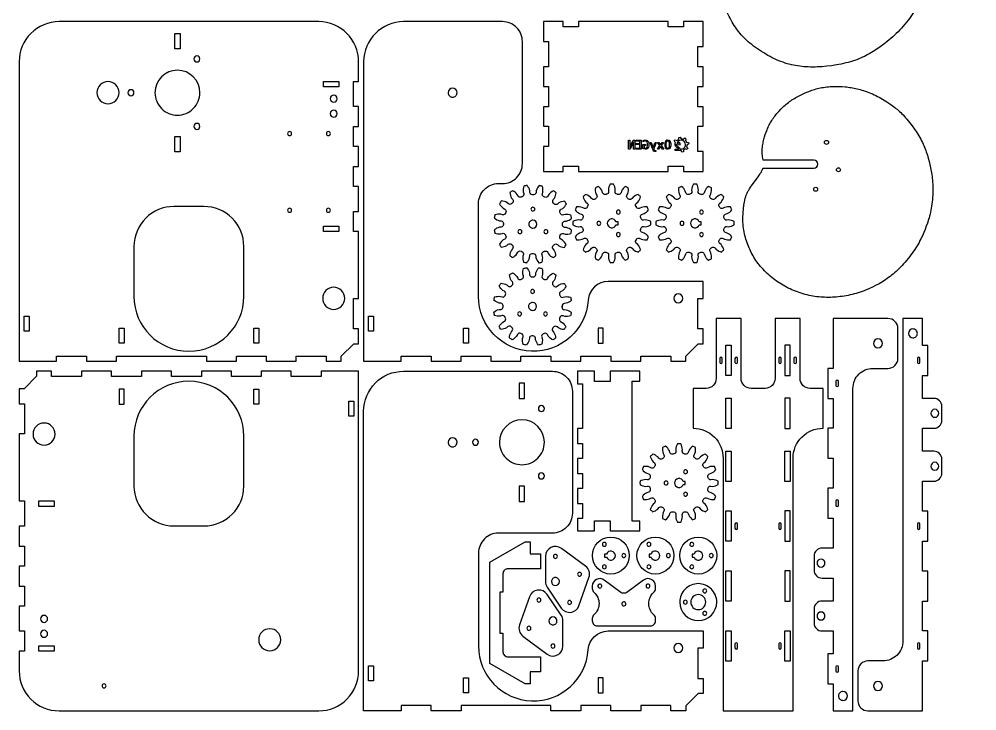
# Model space of a CAD drawing. Extents: x -164 to 800, y -839 to 363.
# Drawn here: x -164 to 795, y -839 to -146 of the extents above; entities that cross this region are included whole.
import ezdxf

# ---------------------------------------------------------------- set-up
doc = ezdxf.new("R2010")
doc.units = 0
doc.header["$MEASUREMENT"] = 0
for name, color, linetype in [('01_Corte Exterior', 160, 'CONTINUOUS'), ('02_Corte Interior', 4, 'CONTINUOUS'), ('DEFAULT', 7, 'CONTINUOUS')]:
    doc.layers.add(name, color=color, linetype=linetype)

# ---------------------------------------------------------------- blocks, each defined once
blk = doc.blocks.new('A$C3A5E3C9F')
at = {"layer": '01_Corte Exterior'}
blk.add_circle((18.5, 18.5, 42.1), 18.5, dxfattribs=at)
at = {"layer": '02_Corte Interior', "elevation": 42.1}
for points in [[(12, 27.81, 0.414214), (13.95, 29.76, 1), (10.05, 29.76, 0.414214)], [(12.25, 20.05), (12.25, 16.95), (14.22, 16.95, 5.695387), (14.22, 20.05)], [(31.5, 16.55, 0.414214), (33.45, 18.5, 1), (29.55, 18.5, 0.414214)], [(12, 5.29, 0.414214), (13.95, 7.24, 1), (10.05, 7.24, 0.414214)]]:
    blk.add_lwpolyline(points, format="xyb", close=True, dxfattribs=at)
blk = doc.blocks.new('A$C28754142')
at = {"layer": '01_Corte Exterior', "elevation": -6.1}
blk.add_lwpolyline([(52.78, 17.64, -0.391437), (55.7, 15.92), (56.21, 14.24, 0.116621), (59.92, 9.72, 0.021346), (63.01, 11, 0.116621), (62.44, 16.81), (61.6, 18.37, -0.391437), (62.46, 21.65, 0.009038), (63.34, 22.24, -0.391437), (66.7, 21.77), (67.82, 20.41, 0.116621), (72.97, 17.66, 0.021346), (75.34, 20.02, 0.116621), (72.58, 25.17), (71.22, 26.29, -0.391437), (70.75, 29.65, 0.009038), (71.34, 30.54, -0.391437), (74.63, 31.39), (76.18, 30.56, 0.116621), (81.99, 29.98, 0.021346), (83.27, 33.07, 0.116621), (78.76, 36.78), (77.07, 37.29, -0.391437), (75.35, 40.21, 0.009038), (75.56, 41.26, -0.391437), (78.27, 43.3), (80.02, 43.13, 0.116621), (85.61, 44.83, 0.021346), (85.61, 48.17, 0.116621), (80.02, 49.86), (78.27, 49.69, -0.391437), (75.56, 51.73, 0.009038), (75.35, 52.78, -0.391437), (77.07, 55.7), (78.76, 56.21, 0.116621), (83.27, 59.92, 0.021346), (81.99, 63.01, 0.116621), (76.18, 62.44), (74.63, 61.6, -0.391437), (71.34, 62.46, 0.009038), (70.75, 63.34, -0.391437), (71.22, 66.7), (72.58, 67.82, 0.116621), (75.34, 72.97, 0.021346), (72.97, 75.34, 0.116621), (67.82, 72.58), (66.7, 71.22, -0.391437), (63.34, 70.75, 0.009038), (62.46, 71.34, -0.391437), (61.6, 74.63), (62.44, 76.18, 0.116621), (63.01, 81.99, 0.021346), (59.92, 83.27, 0.116621), (56.21, 78.76), (55.7, 77.07, -0.391437), (52.78, 75.35, 0.009038), (51.73, 75.56, -0.391437), (49.69, 78.27), (49.86, 80.02, 0.116621), (48.17, 85.61, 0.021346), (44.83, 85.61, 0.116621), (43.13, 80.02), (43.3, 78.27, -0.391437), (41.26, 75.56, 0.009038), (40.21, 75.35, -0.391437), (37.29, 77.07), (36.78, 78.76, 0.116621), (33.07, 83.27, 0.021346), (29.98, 81.99, 0.116621), (30.56, 76.18), (31.39, 74.63, -0.391437), (30.54, 71.34, 0.009038), (29.65, 70.75, -0.391437), (26.29, 71.22), (25.17, 72.58, 0.116621), (20.02, 75.34, 0.021346), (17.66, 72.97, 0.116621), (20.41, 67.82), (21.77, 66.7, -0.391437), (22.24, 63.34, 0.009038), (21.65, 62.46, -0.391437), (18.37, 61.6), (16.81, 62.44, 0.116621), (11, 63.01, 0.021346), (9.72, 59.92, 0.116621), (14.24, 56.21), (15.92, 55.7, -0.391437), (17.64, 52.78, 0.009038), (17.43, 51.73, -0.391437), (14.73, 49.69), (12.97, 49.86, 0.116621), (7.38, 48.17, 0.021346), (7.38, 44.83, 0.116621), (12.97, 43.13), (14.73, 43.3, -0.391437), (17.43, 41.26, 0.009038), (17.64, 40.21, -0.391437), (15.92, 37.29), (14.24, 36.78, 0.116621), (9.72, 33.07, 0.021346), (11, 29.98, 0.116621), (16.81, 30.56), (18.37, 31.39, -0.391437), (21.65, 30.54, 0.009038), (22.24, 29.65, -0.391437), (21.77, 26.29), (20.41, 25.17, 0.116621), (17.66, 20.02, 0.021346), (20.02, 17.66, 0.116621), (25.17, 20.41), (26.29, 21.77, -0.391437), (29.65, 22.24, 0.009038), (30.54, 21.65, -0.391437), (31.39, 18.37), (30.56, 16.81, 0.116621), (29.98, 11, 0.021346), (33.07, 9.72, 0.116621), (36.78, 14.24), (37.29, 15.92, -0.391437), (40.21, 17.64, 0.009038), (41.26, 17.43, -0.391437), (43.3, 14.73), (43.13, 12.97, 0.116621), (44.83, 7.38, 0.021346), (48.17, 7.38, 0.116621), (49.86, 12.97), (49.69, 14.73, -0.391437), (51.73, 17.43)], format="xyb", dxfattribs=at)
at = {"layer": '02_Corte Interior', "elevation": -6.1}
for points in [[(53, 55.8, 0.414214), (54.95, 57.75, 1), (51.05, 57.75, 0.414214)], [(33.5, 44.55, 0.414214), (35.45, 46.5, 1), (31.55, 46.5, 0.414214)], [(52.75, 44.95), (52.75, 48.05), (50.77, 48.05, 5.695387), (50.77, 44.95)], [(53, 33.29, 0.414214), (54.95, 35.24, 1), (51.05, 35.24, 0.414214)]]:
    blk.add_lwpolyline(points, format="xyb", close=True, dxfattribs=at)
at = {"layer": 'DEFAULT'}
blk.add_arc((46.5, 46.5, -6.1), 29.53, 280.21435, 282.28565, dxfattribs=at)
blk = doc.blocks.new('A$C76D05E04')
at = {"layer": '01_Corte Exterior', "elevation": 97.16}
blk.add_lwpolyline([(78.32, 69.61, 0.116621), (72.72, 67.94), (71.36, 66.82, -0.391437), (67.97, 67.03, 0.009038), (67.22, 67.79, -0.391437), (67.04, 71.18), (68.16, 72.53, 0.116621), (69.88, 78.12, 0.021346), (67.11, 79.99, 0.116621), (62.58, 76.3), (61.74, 74.75, -0.391437), (58.53, 73.65, 0.009038), (57.55, 74.06, -0.391437), (56.09, 77.12), (56.61, 78.8, 0.116621), (56.06, 84.62, 0.021346), (52.79, 85.29, 0.116621), (50.01, 80.15), (49.83, 78.39, -0.391437), (47.29, 76.15, 0.009038), (46.22, 76.15, -0.391437), (43.7, 78.42), (43.53, 80.17, 0.116621), (40.8, 85.34, 0.021346), (37.52, 84.7, 0.116621), (36.92, 78.89), (37.43, 77.2, -0.391437), (35.94, 74.15, 0.009038), (34.95, 73.75, -0.391437), (31.75, 74.88), (30.93, 76.44, 0.116621), (26.43, 80.16, 0.021346), (23.64, 78.32, 0.116621), (25.31, 72.72), (26.43, 71.36, -0.391437), (26.22, 67.97, 0.009038), (25.46, 67.22, -0.391437), (22.07, 67.04), (20.72, 68.16, 0.116621), (15.13, 69.88, 0.021346), (13.26, 67.11, 0.116621), (16.95, 62.58), (18.5, 61.74, -0.391437), (19.6, 58.53, 0.009038), (19.19, 57.55, -0.391437), (16.13, 56.09), (14.45, 56.61, 0.116621), (8.63, 56.06, 0.021346), (7.96, 52.79, 0.116621), (13.1, 50.01), (14.86, 49.83, -0.391437), (17.1, 47.29, 0.009038), (17.1, 46.22, -0.391437), (14.83, 43.7), (13.08, 43.53, 0.116621), (7.91, 40.8, 0.021346), (8.55, 37.52, 0.116621), (14.36, 36.92), (16.05, 37.43, -0.391437), (19.1, 35.94, 0.009038), (19.5, 34.95, -0.391437), (18.37, 31.75), (16.81, 30.93, 0.116621), (13.09, 26.43, 0.021346), (14.93, 23.64, 0.116621), (20.53, 25.31), (21.89, 26.43, -0.391437), (25.28, 26.22, 0.009038), (26.03, 25.46, -0.391437), (26.21, 22.07), (25.09, 20.72, 0.116621), (23.37, 15.13, 0.021346), (26.14, 13.26, 0.116621), (30.67, 16.95), (31.51, 18.5, -0.391437), (34.72, 19.6, 0.009038), (35.7, 19.19, -0.391437), (37.16, 16.13), (36.64, 14.45, 0.116621), (37.19, 8.63, 0.021346), (40.46, 7.96, 0.116621), (43.24, 13.1), (43.42, 14.86, -0.391437), (45.96, 17.1, 0.009038), (47.03, 17.1, -0.391437), (49.55, 14.83), (49.72, 13.08, 0.116621), (52.45, 7.91, 0.021346), (55.73, 8.55, 0.116621), (56.33, 14.36), (55.82, 16.05, -0.391437), (57.31, 19.1, 0.009038), (58.3, 19.5, -0.391437), (61.5, 18.37), (62.32, 16.81, 0.116621), (66.82, 13.09, 0.021346), (69.61, 14.93, 0.116621), (67.94, 20.53), (66.82, 21.89, -0.391437), (67.03, 25.28, 0.009038), (67.79, 26.03, -0.391437), (71.18, 26.21), (72.53, 25.09, 0.116621), (78.12, 23.37, 0.021346), (79.99, 26.14, 0.116621), (76.3, 30.67), (74.75, 31.51, -0.391437), (73.65, 34.72, 0.009038), (74.06, 35.7, -0.391437), (77.12, 37.16), (78.8, 36.64, 0.116621), (84.62, 37.19, 0.021346), (85.29, 40.46, 0.116621), (80.15, 43.24), (78.39, 43.42, -0.391437), (76.15, 45.96, 0.009038), (76.15, 47.03, -0.391437), (78.42, 49.55), (80.17, 49.72, 0.116621), (85.34, 52.45, 0.021346), (84.7, 55.73, 0.116621), (78.89, 56.33), (77.2, 55.82, -0.391437), (74.15, 57.31, 0.009038), (73.75, 58.3, -0.391437), (74.88, 61.5), (76.44, 62.32, 0.116621), (80.16, 66.82, 0.021346)], format="xyb", close=True, dxfattribs=at)
at = {"layer": '02_Corte Interior', "elevation": 97.16}
for points in [[(54.12, 57.67, 0.414214), (56.07, 59.62, 1), (52.17, 59.62, 0.414214)], [(31.62, 44.67, 0.414214), (33.57, 46.62, 1), (29.67, 46.62, 0.414214)], [(46.62, 42.62, 0.414214), (50.62, 46.62, 1), (42.62, 46.62, 0.414214)], [(54.12, 31.68, 0.414214), (56.07, 33.63, 1), (52.17, 33.63, 0.414214)]]:
    blk.add_lwpolyline(points, format="xyb", close=True, dxfattribs=at)
blk = doc.blocks.new('A$C63452D95')
at = {"layer": '01_Corte Exterior', "elevation": 71.8}
blk.add_lwpolyline([(47.29, 76.15, 0.391437), (49.83, 78.39), (50.01, 80.15, -0.116621), (52.79, 85.29, -0.021346), (56.06, 84.62, -0.116621), (56.61, 78.8), (56.09, 77.12, 0.391437), (57.55, 74.06, -0.009038), (58.53, 73.65, 0.391437), (61.74, 74.75), (62.58, 76.3, -0.116621), (67.11, 79.99, -0.021346), (69.88, 78.12, -0.116621), (68.16, 72.53), (67.04, 71.18, 0.391437), (67.22, 67.79, -0.009038), (67.97, 67.03, 0.391437), (71.36, 66.82), (72.72, 67.94, -0.116621), (78.32, 69.61, -0.021346), (80.16, 66.82, -0.116621), (76.44, 62.32), (74.88, 61.5, 0.391437), (73.75, 58.3, -0.009038), (74.15, 57.31, 0.391437), (77.2, 55.82), (78.89, 56.33, -0.116621), (84.7, 55.73, -0.021346), (85.34, 52.45, -0.116621), (80.17, 49.72), (78.42, 49.55, 0.391437), (76.15, 47.03, -0.009038), (76.15, 45.96, 0.391437), (78.39, 43.42), (80.15, 43.24, -0.116621), (85.29, 40.46, -0.021346), (84.62, 37.19, -0.116621), (78.8, 36.64), (77.12, 37.16, 0.391437), (74.06, 35.7, -0.009038), (73.65, 34.72, 0.391437), (74.75, 31.51), (76.3, 30.67, -0.116621), (79.99, 26.14, -0.021346), (78.12, 23.37, -0.116621), (72.53, 25.09), (71.18, 26.21, 0.391437), (67.79, 26.03, -0.009038), (67.03, 25.28, 0.391437), (66.82, 21.89), (67.94, 20.53, -0.116621), (69.61, 14.93, -0.021346), (66.82, 13.09, -0.116621), (62.32, 16.81), (61.5, 18.37, 0.391437), (58.3, 19.5, -0.009038), (57.31, 19.1, 0.391437), (55.82, 16.05), (56.33, 14.36, -0.116621), (55.73, 8.55, -0.021346), (52.45, 7.91, -0.116621), (49.72, 13.08), (49.55, 14.83, 0.391437), (47.03, 17.1, -0.009038), (45.96, 17.1, 0.391437), (43.42, 14.86), (43.24, 13.1, -0.116621), (40.46, 7.96, -0.021346), (37.19, 8.63, -0.116621), (36.64, 14.45), (37.16, 16.13, 0.391437), (35.7, 19.19, -0.009038), (34.72, 19.6, 0.391437), (31.51, 18.5), (30.67, 16.95, -0.116621), (26.14, 13.26, -0.021346), (23.37, 15.13, -0.116621), (25.09, 20.72), (26.21, 22.07, 0.391437), (26.03, 25.46, -0.009038), (25.28, 26.22, 0.391437), (21.89, 26.43), (20.53, 25.31, -0.116621), (14.93, 23.64, -0.021346), (13.09, 26.43, -0.116621), (16.81, 30.93), (18.37, 31.75, 0.391437), (19.5, 34.95, -0.009038), (19.1, 35.94, 0.391437), (16.05, 37.43), (14.36, 36.92, -0.116621), (8.55, 37.52, -0.021346), (7.91, 40.8, -0.116621), (13.08, 43.53), (14.83, 43.7, 0.391437), (17.1, 46.22, -0.009038), (17.1, 47.29, 0.391437), (14.86, 49.83), (13.1, 50.01, -0.116621), (7.96, 52.79, -0.021346), (8.63, 56.06, -0.116621), (14.45, 56.61), (16.13, 56.09, 0.391437), (19.19, 57.55, -0.009038), (19.6, 58.53, 0.391437), (18.5, 61.74), (16.95, 62.58, -0.116621), (13.26, 67.11, -0.021346), (15.13, 69.88, -0.116621), (20.72, 68.16), (22.07, 67.04, 0.391437), (25.46, 67.22, -0.009038), (26.22, 67.97, 0.391437), (26.43, 71.36), (25.31, 72.72, -0.116621), (23.64, 78.32, -0.021346), (26.43, 80.16, -0.116621), (30.93, 76.44), (31.75, 74.88, 0.391437), (34.95, 73.75, -0.009038), (35.94, 74.15, 0.391437), (37.43, 77.2), (36.92, 78.89, -0.116621), (37.52, 84.7, -0.021346), (40.8, 85.34, -0.116621), (43.53, 80.17), (43.7, 78.42, 0.391437), (46.22, 76.15, -0.009038)], format="xyb", close=True, dxfattribs=at)
at = {"layer": '02_Corte Interior', "elevation": 71.8}
for points in [[(56.07, 59.62, 1), (52.17, 59.62, 0.414214), (54.12, 57.67, 0.414214)], [(33.57, 46.62, 1), (29.67, 46.62, 0.414214), (31.62, 44.67, 0.414214)], [(50.62, 46.62, 1), (42.62, 46.62, 0.414214), (46.62, 42.62, 0.414214)], [(56.07, 33.63, 1), (52.17, 33.63, 0.414214), (54.12, 31.68, 0.414214)]]:
    blk.add_lwpolyline(points, format="xyb", close=True, dxfattribs=at)
at = {"layer": 'DEFAULT'}
blk.add_arc((46.62, 46.62, 71.8), 29.53, 88.71435, 90.78565, dxfattribs=at)
blk = doc.blocks.new('A$C74CB29F1')
at = {"layer": '01_Corte Exterior', "elevation": -47}
blk.add_lwpolyline([(334.8, 175.15), (334.8, 195.15), (340, 195.15), (340, 215.15), (334.8, 215.15), (334.8, 235.15), (340, 235.15), (340, 255.15), (334.8, 255.15), (334.8, 280.15), (340, 280.15), (340, 300.15, 0.414214), (300, 340.15), (40, 340.15, 0.414214), (0, 300.15), (0, 0), (37.5, 0), (37.5, 5.2), (67.5, 5.2), (67.5, 0), (97.5, 0), (97.5, 5.2), (187.5, 5.2), (187.5, 0), (217.5, 0), (217.5, 5.2), (247.5, 5.2), (247.5, 0), (277.5, 0), (277.5, 5.2), (307.5, 5.2), (307.5, 0), (322.5, 0), (322.5, 5), (335, 17.5), (340, 17.5), (340, 32.5), (334.8, 32.5), (334.8, 62.7), (340, 62.7), (340, 129.95), (334.8, 129.95), (334.8, 150.15), (340, 150.15), (340, 175.15)], format="xyb", close=True, dxfattribs=at)
at = {"layer": '02_Corte Interior', "elevation": -47}
for points in [[(161.2, 328.35), (161.2, 312.95), (155.8, 312.95), (155.8, 328.35)], [(304.8, 274.95), (304.8, 280.35), (320.2, 280.35), (320.2, 274.95)], [(161.2, 225.05), (161.2, 209.65), (155.8, 209.65), (155.8, 225.05)], [(304.8, 129.95), (304.8, 135.35), (320.2, 135.35), (320.2, 129.95)], [(10, 45), (10, 30), (5, 30), (5, 45)], [(105, 33), (105, 18), (100, 18), (100, 33)], [(240, 33), (240, 18), (235, 18), (235, 33)]]:
    blk.add_lwpolyline(points, close=True, dxfattribs=at)
for points in [[(181, 302.77, 1), (175, 302.77, 1)], [(158.5, 246.5, 0.414214), (181, 269, 1), (136, 269, 0.414214)], [(100.05, 269, 1), (77.95, 269, 1)], [(112, 266, 0.414214), (115, 269, 1), (109, 269, 0.414214)], [(318.5, 263, 1), (311.5, 263, 1)], [(318.5, 248, 1), (311.5, 248, 1)], [(181, 235.23, 1), (175, 235.23, 1)], [(270.85, 226, 0.414214), (272.85, 228, 1), (268.85, 228, 0.414214)], [(309.65, 226, 0.414214), (311.65, 228, 1), (307.65, 228, 0.414214)], [(155, 155, 0.414214), (115, 115), (115, 65, 1), (225, 65), (225, 115, 0.414214), (185, 155)], [(270.85, 149.2, 0.414214), (272.85, 151.2, 1), (268.85, 151.2, 0.414214)], [(309.65, 149.2, 0.414214), (311.65, 151.2, 1), (307.65, 151.2, 0.414214)], [(326.05, 63, 1), (303.95, 63, 1)]]:
    blk.add_lwpolyline(points, format="xyb", close=True, dxfattribs=at)
blk = doc.blocks.new('A$C0BAF6024')
at = {"layer": '01_Corte Exterior', "elevation": -248}
blk.add_lwpolyline([(0, 300.15), (0, 0), (37.5, 0), (37.5, 5.2), (67.5, 5.2), (67.5, 0), (97.5, 0), (97.5, 5.2), (127.5, 5.2), (127.5, 0), (157.5, 0), (157.5, 5.2), (187.5, 5.2), (187.5, 0), (217.5, 0), (217.5, 5.2), (247.5, 5.2), (247.5, 0), (277.5, 0), (277.5, 5.2), (307.5, 5.2), (307.5, 0), (322.5, 0), (322.5, 5), (335, 17.5), (340, 17.5), (340, 32.5), (334.8, 32.5), (334.8, 62.7), (340, 62.7), (340, 80), (244.83, 80, 0.394805), (224.88, 61.33, -0.967186), (115, 65), (115, 158, -0.414214), (135, 178), (139, 178, 0.414214), (159, 198), (159, 320.15, 0.414214), (139, 340.15), (40, 340.15, 0.414214)], format="xyb", close=True, dxfattribs=at)
at = {"layer": '02_Corte Interior', "elevation": -248}
for points in [[(89, 264.5, 0.414214), (93.5, 269, 1), (84.5, 269, 0.414214)], [(319.5, 63, 1), (310.5, 63, 1)]]:
    blk.add_lwpolyline(points, format="xyb", close=True, dxfattribs=at)
for points in [[(10, 45), (10, 30), (5, 30), (5, 45)], [(105, 33), (105, 18), (100, 18), (100, 33)], [(235, 33), (235, 18), (240, 18), (240, 33)]]:
    blk.add_lwpolyline(points, close=True, dxfattribs=at)
blk = doc.blocks.new('A$C211B72E7')
at = {"layer": '01_Corte Exterior', "elevation": -265}
blk.add_lwpolyline([(334.8, 62.7), (340, 62.7), (340, 129.95), (334.8, 129.95), (334.8, 155.15), (340, 155.15), (340, 175.15), (334.8, 175.15), (334.8, 195.15), (340, 195.15), (340, 215.15), (334.8, 215.15), (334.8, 235.15), (340, 235.15), (340, 260.15), (334.8, 260.15), (334.8, 280.35), (340, 280.35), (340, 300.15, 0.414214), (300, 340.15), (40, 340.15, 0.414214), (0, 300.15), (0, 0), (37.5, 0), (37.5, 5.2), (67.5, 5.2), (67.5, 0), (97.5, 0), (97.5, 5.2), (127.5, 5.2), (127.5, 0), (157.5, 0), (157.5, 5.2), (187.5, 5.2), (187.5, 0), (217.5, 0), (217.5, 5.2), (247.5, 5.2), (247.5, 0), (277.5, 0), (277.5, 5.2), (307.5, 5.2), (307.5, 0), (322.5, 0), (322.5, 5), (335, 17.5), (340, 17.5), (340, 32.5), (334.8, 32.5)], format="xyb", close=True, dxfattribs=at)
at = {"layer": '02_Corte Interior', "elevation": -265}
for points in [[(255, 317.15, 0.414214), (253, 315.15, 1), (257, 315.15, 0.414214)], [(100.05, 269, 1), (77.95, 269, 1)], [(318.5, 263, 1), (311.5, 263, 1)], [(318.5, 248, 1), (311.5, 248, 1)], [(155, 155, 0.414214), (115, 115), (115, 65, 1), (225, 65), (225, 115, 0.414214), (185, 155)], [(326.05, 63, 1), (303.95, 63, 1)]]:
    blk.add_lwpolyline(points, format="xyb", close=True, dxfattribs=at)
for points in [[(320.2, 280.35), (320.2, 274.95), (304.8, 274.95), (304.8, 280.35)], [(320.2, 135.35), (320.2, 129.95), (304.8, 129.95), (304.8, 135.35)], [(10, 45), (10, 30), (5, 30), (5, 45)], [(105, 33), (105, 18), (100, 18), (100, 33)], [(235, 33), (235, 18), (240, 18), (240, 33)]]:
    blk.add_lwpolyline(points, close=True, dxfattribs=at)
blk = doc.blocks.new('A$C55F7389D')
at = {"layer": '01_Corte Exterior', "elevation": -155}
blk.add_lwpolyline([(124.8, 5.2), (140.2, 5.2), (140.2, 0), (160, 0), (160, 19.8), (154.8, 19.8), (154.8, 45.2), (160, 45.2), (160, 64.8), (154.8, 64.8), (154.8, 85.2), (160, 85.2), (160, 104.8), (154.8, 104.8), (154.8, 125.2), (160, 125.2), (160, 150), (140.2, 150), (140.2, 144.8), (124.8, 144.8), (124.8, 150), (35.2, 150), (35.2, 144.8), (19.8, 144.8), (19.8, 150), (0, 150), (0, 130.2), (5.2, 130.2), (5.2, 104.8), (0, 104.8), (0, 85.2), (5.2, 85.2), (5.2, 64.8), (0, 64.8), (0, 45.2), (5.2, 45.2), (5.2, 24.8), (0, 24.8), (0, 0), (19.8, 0), (19.8, 5.2), (35.2, 5.2), (35.2, 0), (124.8, 0)], close=True, dxfattribs=at)
at = {"layer": '02_Corte Interior', "elevation": -155}
for points in [[(86.73, 22.4), (85.09, 22.4), (85.09, 31.3), (86.39, 31.3), (86.39, 24.01), (89.87, 31.3), (91.48, 31.3), (91.48, 22.4), (90.2, 22.4), (90.2, 29.68)], [(97.78, 22.4), (92.4, 22.4), (92.4, 23.43), (96.58, 23.43), (96.58, 26.85), (92.66, 26.85), (92.66, 27.91), (96.58, 27.91), (96.58, 30.27), (92.4, 30.27), (92.4, 31.3), (97.78, 31.3)], [(119.27, 22.4), (117.3, 25.06), (115.33, 22.4), (114.12, 22.4), (116.69, 25.87), (114.32, 29.07), (115.52, 29.07), (117.3, 26.68), (119.07, 29.07), (120.28, 29.07), (117.9, 25.87), (120.47, 22.4)]]:
    blk.add_lwpolyline(points, close=True, dxfattribs=at)
for points in [[(103.96, 30.92, -0.159732), (105.16, 29.49, -0.094981), (105.68, 26.83, -0.094981), (105.16, 24.17, -0.159732), (103.96, 22.74, -0.333395), (99.69, 23.11), (99.69, 26.97), (102.14, 26.97), (102.14, 25.99), (100.84, 25.99), (100.84, 23.58, 0.142309), (101.74, 23.19, 0.182867), (103.35, 23.58, 0.157876), (103.98, 24.4, 0.174401), (103.98, 29.25, 0.157876), (103.35, 30.08, 0.182867), (101.74, 30.47, 0.17952), (100.01, 29.57), (100.01, 30.8, -0.30214)], [(112.54, 19.86), (111.6, 19.86, -0.312653), (109.77, 21.13), (106.79, 29.08), (107.97, 29.07), (109.89, 23.95), (111.81, 29.07), (113.01, 29.07), (110.43, 22.49), (110.94, 21.31, 0.297894), (111.75, 20.78), (112.54, 20.78)], [(122.16, 23.75, 0.119762), (122.76, 22.88, 0.13839), (124.13, 22.21), (124.13, 23.24, -0.061402), (123.8, 23.41, -0.104811), (123.48, 23.73, -0.076436), (123.15, 24.45, -0.041286), (123.02, 25.15, -0.05234), (123.02, 28.49, -0.041286), (123.15, 29.19, -0.076436), (123.48, 29.91, -0.104811), (123.8, 30.23, -0.061402), (124.13, 30.39), (124.13, 31.43, 0.13839), (122.76, 30.76, 0.119762), (122.16, 29.89, 0.064219), (121.73, 28.12, 0.054429), (121.73, 25.52, 0.064219)], [(126.51, 30.76, -0.119762), (127.11, 29.89, -0.064219), (127.54, 28.12, -0.054429), (127.54, 25.52, -0.064219), (127.11, 23.75, -0.119762), (126.51, 22.88, -0.13839), (125.13, 22.21), (125.13, 23.24, 0.061402), (125.47, 23.41, 0.104811), (125.79, 23.73, 0.076436), (126.11, 24.45, 0.041286), (126.24, 25.15, 0.05234), (126.24, 28.49, 0.041286), (126.11, 29.19, 0.076436), (125.79, 29.91, 0.104811), (125.47, 30.23, 0.061402), (125.13, 30.39), (125.13, 31.43, -0.13839)], [(132.34, 28.96), (131.12, 30.36), (131.95, 31.61), (133.71, 31.03, -0.091782), (135.51, 32.24), (135.63, 34.1), (137.1, 34.4), (137.94, 32.74, -0.091782), (140.07, 32.33), (141.47, 33.55), (142.72, 32.73), (142.14, 30.96, -0.091782), (143.36, 29.16), (145.21, 29.04), (145.51, 27.57), (143.85, 26.73, -0.091782), (143.44, 24.6), (144.66, 23.21), (143.84, 21.95), (142.07, 22.53, -0.091782), (140.28, 21.32), (140.15, 19.46), (138.68, 19.16), (137.84, 20.82, -0.002183), (137.79, 20.82), (137.79, 21.87, 0.130284), (137.65, 22.41, 0.430521), (142.27, 26.78, 1), (133.51, 26.78), (131.93, 26.78, -0.093827)], [(134.89, 29.31, 0.095261), (134.37, 28, -0.403044), (135.56, 26.99), (135.59, 26.72), (137.19, 26.88, 0.374673)], [(131.97, 22.23), (135.56, 22.23), (133.04, 24.45, -0.144416), (131.96, 26.16), (133.74, 26.16, 0.085372), (134.7, 24.92), (136.6, 23.19, -0.210904), (137.31, 21.59), (137.31, 20.82), (131.97, 20.82)]]:
    blk.add_lwpolyline(points, format="xyb", close=True, dxfattribs=at)
blk = doc.blocks.new('A$C564539F0')
at = {"layer": '01_Corte Exterior', "elevation": -160}
blk.add_lwpolyline([(10, 62.5), (0, 62.5), (0, 32.7), (10.2, 32.7), (10.2, 17.3), (0, 17.3), (0, 0), (12.5, 0), (12.5, 5), (57.5, 5), (57.5, 0), (72.5, 0), (72.5, 5), (87.5, 5), (87.5, 0), (102.5, 0), (102.5, 5), (117.5, 5), (117.5, 0), (132.5, 0), (132.5, 5), (147.5, 5), (147.5, 0), (160, 0), (160, 17.3), (149.8, 17.3), (149.8, 32.7), (160, 32.7), (160, 62.5), (150, 62.5), (150, 55), (10, 55)], close=True, dxfattribs=at)
blk = doc.blocks.new('A$C667572C0')
at = {"layer": '01_Corte Exterior', "elevation": -54}
blk.add_lwpolyline([(307.5, 5.2), (277.5, 5.2), (277.5, 0), (247.5, 0), (247.5, 5.2), (217.5, 5.2), (217.5, 0), (187.5, 0), (187.5, 5.2), (97.5, 5.2), (97.5, 0), (67.5, 0), (67.5, 5.2), (37.5, 5.2), (37.5, 0), (0, 0), (0, 300.15, -0.414214), (40, 340.15), (189, 340.15, -0.414214), (209, 320.15), (209, 198, -0.414214), (189, 178), (135, 178, 0.414214), (115, 158), (115, 65, 0.967186), (224.88, 61.33, -0.394805), (244.83, 80), (340, 80), (340, 62.7), (334.8, 62.7), (334.8, 32.5), (340, 32.5), (340, 17.5), (335, 17.5), (322.5, 5), (322.5, 0), (307.5, 0)], format="xyb", close=True, dxfattribs=at)
at = {"layer": '02_Corte Interior', "elevation": -54}
for points in [[(155.8, 328.35), (155.8, 312.95), (161.2, 312.95), (161.2, 328.35)], [(155.8, 225.05), (155.8, 209.65), (161.2, 209.65), (161.2, 225.05)], [(10, 45), (10, 30), (5, 30), (5, 45)], [(105, 33), (105, 18), (100, 18), (100, 33)], [(235, 33), (235, 18), (240, 18), (240, 33)]]:
    blk.add_lwpolyline(points, close=True, dxfattribs=at)
for points in [[(181, 302.77, 1), (175, 302.77, 1)], [(158.5, 246.5, 0.414214), (181, 269, 1), (136, 269, 0.414214)], [(89, 264.5, 0.414214), (93.5, 269, 1), (84.5, 269, 0.414214)], [(112, 266, 0.414214), (115, 269, 1), (109, 269, 0.414214)], [(181, 235.23, 1), (175, 235.23, 1)], [(319.5, 63, 1), (310.5, 63, 1)]]:
    blk.add_lwpolyline(points, format="xyb", close=True, dxfattribs=at)
blk = doc.blocks.new('A$C687E3F94')
at = {"layer": '01_Corte Exterior', "elevation": 11.5}
blk.add_lwpolyline([(176.31, 112.63), (177.66, 111.11), (178.45, 110.18), (178.85, 109.69), (179.24, 109.18), (179.63, 108.65), (180.02, 108.1), (180.4, 107.54), (180.78, 106.95), (181.15, 106.35), (181.51, 105.74), (181.86, 105.12), (182.21, 104.48), (182.86, 103.19), (183.47, 101.87), (184.04, 100.56), (184.56, 99.25), (185.04, 97.96), (185.47, 96.69), (185.87, 95.44), (186.23, 94.21), (186.56, 92.98), (186.87, 91.76), (187.42, 89.32), (187.9, 86.84), (188.31, 84.33), (188.48, 83.05), (188.62, 81.77), (188.74, 80.48), (188.83, 79.18), (188.89, 77.86), (188.92, 76.54), (188.9, 75.2), (188.86, 73.84), (188.77, 72.47), (188.65, 71.08), (188.5, 69.68), (188.31, 68.26), (188.09, 66.83), (187.83, 65.4), (187.24, 62.52), (186.56, 59.66), (185.78, 56.84), (185.36, 55.45), (184.91, 54.07), (184.43, 52.7), (183.93, 51.34), (183.39, 50), (182.81, 48.66), (182.2, 47.32), (181.56, 45.99), (180.87, 44.67), (180.16, 43.36), (179.42, 42.06), (178.65, 40.76), (177.04, 38.21), (175.36, 35.73), (173.64, 33.32), (171.88, 30.99), (170.07, 28.74), (169.14, 27.64), (168.18, 26.56), (167.2, 25.49), (166.2, 24.43), (165.15, 23.38), (164.07, 22.35), (162.93, 21.32), (161.75, 20.31), (160.52, 19.3), (159.24, 18.29), (157.9, 17.3), (156.52, 16.32), (155.09, 15.36), (153.64, 14.41), (150.65, 12.58), (147.66, 10.88), (144.72, 9.33), (141.87, 7.94), (140.49, 7.31), (139.12, 6.72), (137.76, 6.16), (136.39, 5.63), (135.01, 5.12), (133.6, 4.64), (132.15, 4.17), (130.65, 3.72), (129.1, 3.28), (127.5, 2.86), (125.83, 2.45), (124.11, 2.06), (122.34, 1.7), (120.51, 1.36), (118.65, 1.05), (116.76, 0.78), (114.85, 0.55), (112.93, 0.36), (111, 0.21), (109.08, 0.1), (107.18, 0.03), (105.3, 0), (101.64, 0.04), (98.16, 0.17), (94.86, 0.39), (91.73, 0.67), (88.7, 1.02), (87.19, 1.24), (85.68, 1.49), (84.15, 1.77), (82.58, 2.11), (80.98, 2.49), (79.32, 2.92), (77.62, 3.41), (75.86, 3.95), (74.05, 4.54), (72.2, 5.19), (68.41, 6.63), (64.56, 8.24), (60.75, 9.96), (57.07, 11.78), (55.29, 12.71), (53.56, 13.66), (51.89, 14.61), (50.27, 15.59), (48.71, 16.57), (47.2, 17.57), (45.73, 18.58), (44.31, 19.6), (42.93, 20.65), (41.59, 21.7), (40.29, 22.78), (39.01, 23.87), (36.53, 26.09), (34.14, 28.36), (31.82, 30.68), (29.55, 33.05), (27.32, 35.5), (25.1, 38.07), (22.88, 40.8), (21.76, 42.25), (20.64, 43.76), (19.52, 45.33), (18.4, 46.97), (17.28, 48.68), (16.16, 50.46), (15.05, 52.29), (13.96, 54.18), (12.88, 56.12), (11.84, 58.09), (10.83, 60.1), (9.86, 62.12), (8.93, 64.15), (8.06, 66.18), (7.24, 68.19), (6.48, 70.19), (5.78, 72.15), (5.15, 74.09), (4.57, 75.98), (4.05, 77.84), (3.58, 79.66), (3.16, 81.45), (2.44, 84.93), (1.84, 88.31), (1.31, 91.65), (0.86, 95.03), (0.48, 98.49), (0.19, 102.11), (0.09, 103.99), (0.02, 105.93), (0, 107.93), (0.02, 109.98), (0.08, 112.09), (0.19, 114.25), (0.35, 116.45), (0.55, 118.7), (0.8, 120.96), (1.1, 123.24), (1.44, 125.53), (1.81, 127.8), (2.23, 130.05), (2.68, 132.28), (3.16, 134.46), (3.67, 136.59), (4.21, 138.67), (4.78, 140.69), (5.38, 142.65), (6, 144.55), (6.66, 146.4), (7.34, 148.2), (8.05, 149.96), (8.8, 151.69), (9.57, 153.4), (10.39, 155.08), (11.24, 156.76), (12.14, 158.43), (13.07, 160.11), (14.05, 161.79), (16.13, 165.17), (18.39, 168.57), (19.58, 170.27), (20.81, 171.95), (22.08, 173.63), (23.39, 175.29), (24.74, 176.92), (26.12, 178.53), (27.53, 180.1), (28.97, 181.64), (30.44, 183.14), (31.93, 184.6), (33.44, 186.02), (34.98, 187.4), (36.52, 188.73), (38.09, 190.03), (39.67, 191.28), (41.26, 192.5), (42.85, 193.67), (44.47, 194.81), (46.09, 195.91), (47.72, 196.97), (49.37, 198), (51.03, 199), (52.7, 199.96), (54.4, 200.88), (56.12, 201.77), (57.87, 202.62), (59.64, 203.44), (61.43, 204.22), (63.26, 204.96), (65.11, 205.67), (66.99, 206.34), (68.9, 206.97), (70.83, 207.56), (72.77, 208.11), (74.73, 208.62), (76.71, 209.08), (78.69, 209.5), (80.68, 209.88), (82.66, 210.21), (84.65, 210.5), (86.63, 210.74), (88.6, 210.94), (90.57, 211.09), (92.53, 211.19), (94.49, 211.24), (96.44, 211.26), (98.39, 211.22), (100.34, 211.14), (102.29, 211.02), (104.25, 210.85), (106.2, 210.63), (108.17, 210.38), (110.13, 210.08), (112.09, 209.74), (114.06, 209.35), (116.01, 208.93), (117.96, 208.46), (119.88, 207.95), (121.79, 207.39), (123.67, 206.8), (125.52, 206.16), (127.33, 205.49), (129.11, 204.77), (130.84, 204.02), (132.53, 203.22), (134.18, 202.39), (135.78, 201.53), (137.35, 200.63), (138.89, 199.7), (140.4, 198.73), (141.88, 197.74), (143.34, 196.72), (144.77, 195.66), (146.2, 194.58), (147.61, 193.46), (149.01, 192.31), (150.39, 191.12), (151.76, 189.89), (153.11, 188.62), (154.44, 187.3), (155.74, 185.94), (157.02, 184.52), (158.26, 183.05), (159.47, 181.52), (160.64, 179.95), (161.76, 178.33), (162.84, 176.67), (163.88, 174.97), (164.87, 173.26), (165.82, 171.53), (166.72, 169.8), (167.57, 168.08), (169.14, 164.7), (170.53, 161.44), (171.15, 159.87), (171.72, 158.32), (172.24, 156.8), (172.47, 156.05), (172.69, 155.3), (172.89, 154.55), (173.08, 153.79), (173.25, 153.04), (173.4, 152.28), (173.53, 151.52), (173.64, 150.75), (173.74, 149.97), (173.82, 149.19), (173.88, 148.39), (173.92, 147.58), (173.94, 146.76), (173.94, 145.93), (173.93, 145.09), (173.9, 144.23), (173.8, 142.47), (173.65, 140.67), (172.38, 129.5), (172.23, 127.7), (172.14, 125.97), (172.12, 125.12), (172.11, 124.3), (172.12, 123.5), (172.15, 122.73), (172.2, 121.97), (172.27, 121.25), (172.32, 120.84), (172.38, 120.45), (172.44, 120.06), (172.52, 119.68), (128.39, 94.2, 1), (132.39, 87.28)], format="xyb", close=True, dxfattribs=at)
at = {"layer": '02_Corte Interior'}
for centre in [(116.28, 111.64, 6.5), (106.27, 83.36, 6.5), (130.39, 65.52, 6.5)]:
    blk.add_circle(centre, 2, dxfattribs=at)
blk = doc.blocks.new('A$C766F6793')
at = {"layer": '01_Corte Exterior', "elevation": -25.5}
blk.add_lwpolyline([(151.16, 97.05), (194.83, 122.27), (197.04, 120.12), (197.5, 119.65), (197.95, 119.16), (198.39, 118.65), (198.83, 118.13), (199.25, 117.59), (199.66, 117.04), (200.06, 116.47), (200.45, 115.88), (200.83, 115.29), (201.2, 114.68), (201.55, 114.05), (201.89, 113.42), (202.55, 112.14), (203.16, 110.82), (203.75, 109.5), (204.3, 108.17), (204.82, 106.83), (205.32, 105.49), (205.78, 104.15), (206.22, 102.81), (206.62, 101.47), (206.99, 100.11), (207.32, 98.75), (207.63, 97.38), (207.9, 96), (208.14, 94.6), (208.56, 91.76), (208.89, 88.86), (209.15, 85.94), (209.33, 83), (209.43, 80.07), (209.43, 78.62), (209.41, 77.17), (209.35, 75.73), (209.25, 74.3), (209.11, 72.87), (208.92, 71.44), (208.69, 70), (208.41, 68.55), (208.08, 67.09), (207.7, 65.62), (207.27, 64.14), (206.8, 62.64), (206.29, 61.13), (205.74, 59.61), (204.56, 56.58), (203.29, 53.57), (201.97, 50.62), (200.61, 47.77), (199.21, 45.02), (198.49, 43.69), (197.75, 42.39), (196.99, 41.11), (196.2, 39.85), (195.38, 38.61), (194.51, 37.38), (193.6, 36.17), (192.64, 34.95), (191.63, 33.74), (190.55, 32.52), (189.42, 31.29), (188.22, 30.06), (186.98, 28.83), (185.69, 27.6), (183.01, 25.15), (180.27, 22.78), (177.52, 20.51), (174.81, 18.4), (172.14, 16.43), (170.81, 15.51), (169.46, 14.62), (168.1, 13.76), (166.72, 12.92), (165.31, 12.11), (163.86, 11.32), (162.37, 10.55), (160.85, 9.79), (159.29, 9.06), (157.7, 8.35), (156.08, 7.67), (154.44, 7.01), (151.12, 5.77), (147.8, 4.66), (144.48, 3.68), (141.19, 2.82), (137.9, 2.07), (134.6, 1.43), (131.23, 0.89), (129.52, 0.66), (127.77, 0.47), (125.98, 0.3), (124.16, 0.17), (122.29, 0.07), (120.37, 0.02), (118.41, 0), (116.4, 0.03), (114.35, 0.09), (112.27, 0.2), (108.03, 0.53), (103.77, 0.99), (99.58, 1.58), (95.51, 2.26), (91.62, 3.04), (89.74, 3.47), (87.89, 3.93), (86.07, 4.42), (84.26, 4.95), (82.46, 5.53), (80.64, 6.15), (78.81, 6.83), (76.94, 7.56), (75.04, 8.35), (73.09, 9.2), (69.08, 11.07), (64.95, 13.15), (60.81, 15.37), (56.77, 17.68), (52.95, 20.03), (51.16, 21.2), (49.44, 22.37), (47.81, 23.53), (46.27, 24.7), (44.8, 25.87), (43.4, 27.04), (42.05, 28.24), (40.74, 29.45), (39.45, 30.71), (38.18, 32), (35.6, 34.74), (32.94, 37.71), (30.17, 40.93), (27.32, 44.38), (24.44, 48.03), (21.61, 51.82), (20.24, 53.76), (18.91, 55.72), (17.64, 57.7), (16.41, 59.68), (15.25, 61.67), (14.15, 63.67), (13.11, 65.67), (12.13, 67.67), (11.22, 69.66), (10.36, 71.66), (9.56, 73.66), (8.81, 75.65), (8.1, 77.64), (7.45, 79.62), (6.25, 83.57), (5.18, 87.48), (4.22, 91.33), (2.56, 98.83), (1.84, 102.5), (1.22, 106.16), (0.7, 109.88), (0.48, 111.78), (0.3, 113.72), (0.16, 115.71), (0.06, 117.75), (0.01, 119.84), (0, 121.99), (0.04, 124.21), (0.13, 126.48), (0.28, 128.81), (0.47, 131.18), (0.73, 133.59), (1.03, 136.04), (1.39, 138.51), (1.8, 141), (2.27, 143.49), (2.78, 145.97), (3.35, 148.44), (3.96, 150.89), (4.61, 153.3), (5.3, 155.68), (6.03, 158.02), (6.79, 160.31), (7.59, 162.55), (8.41, 164.74), (10.11, 168.96), (11.88, 172.98), (13.71, 176.82), (15.61, 180.49), (16.59, 182.27), (17.59, 184.03), (18.63, 185.76), (19.71, 187.48), (20.83, 189.18), (22, 190.86), (23.22, 192.54), (24.5, 194.21), (25.85, 195.88), (27.27, 197.54), (28.75, 199.2), (30.29, 200.86), (31.91, 202.51), (33.58, 204.16), (35.31, 205.79), (37.09, 207.41), (38.91, 209.02), (40.78, 210.59), (44.6, 213.67), (48.49, 216.6), (52.42, 219.35), (56.35, 221.92), (58.31, 223.13), (60.26, 224.28), (62.21, 225.39), (64.16, 226.44), (66.1, 227.44), (68.05, 228.39), (69.99, 229.28), (71.95, 230.13), (73.92, 230.93), (75.9, 231.67), (77.9, 232.36), (79.93, 233.01), (81.99, 233.6), (84.08, 234.14), (86.22, 234.63), (88.4, 235.06), (90.63, 235.44), (92.9, 235.76), (95.22, 236.04), (97.59, 236.26), (100, 236.42), (102.45, 236.53), (104.93, 236.59), (107.42, 236.6), (109.92, 236.56), (112.42, 236.47), (114.91, 236.33), (117.36, 236.15), (119.78, 235.93), (122.14, 235.67), (124.45, 235.36), (126.68, 235.02), (128.85, 234.63), (130.93, 234.21), (132.95, 233.75), (134.9, 233.24), (136.78, 232.69), (138.62, 232.1), (140.41, 231.47), (142.17, 230.78), (143.92, 230.04), (145.66, 229.25), (147.4, 228.41), (149.16, 227.52), (150.93, 226.57), (152.72, 225.56), (154.53, 224.5), (156.36, 223.39), (158.19, 222.23), (160.02, 221.02), (161.85, 219.76), (163.67, 218.46), (165.45, 217.12), (167.2, 215.73), (168.91, 214.3), (170.57, 212.83), (172.17, 211.32), (173.72, 209.77), (174.46, 208.98), (175.2, 208.18), (175.91, 207.36), (176.61, 206.53), (177.3, 205.69), (177.97, 204.84), (179.27, 203.1), (180.52, 201.32), (181.71, 199.49), (182.85, 197.61), (183.94, 195.7), (184.99, 193.77), (185.99, 191.82), (187.85, 187.94), (189.5, 184.24), (190.92, 180.88), (192.07, 177.97), (192.55, 176.69), (192.97, 175.53), (193.32, 174.45), (193.62, 173.42), (193.76, 172.92), (193.88, 172.41), (194, 171.9), (194.1, 171.37), (194.3, 170.28), (194.47, 169.08), (194.62, 167.77), (194.75, 166.32), (194.86, 164.75), (194.94, 163.04), (194.98, 161.22), (194.99, 159.29), (194.94, 157.29), (194.85, 155.24), (194.69, 153.15), (194.49, 151.06), (194.22, 148.97), (193.92, 146.9), (193.57, 144.88), (191.72, 135.7), (191.43, 134.1), (191.31, 133.34), (191.21, 132.59), (191.14, 131.87), (191.08, 131.17), (191.06, 130.83), (191.05, 130.5), (191.05, 130.17), (191.05, 129.85), (191.06, 129.59), (191.07, 129.33), (147.16, 103.98, 1)], format="xyb", close=True, dxfattribs=at)
at = {"layer": '02_Corte Interior', "elevation": -25.5}
for points in [[(135.05, 123.42, 0.414214), (133.05, 121.42, 1), (137.05, 121.42, 0.414214)], [(125.04, 95.14, 0.414214), (123.04, 93.14, 1), (127.04, 93.14, 0.414214)], [(149.16, 77.3, 0.414214), (147.16, 75.3, 1), (151.16, 75.3, 0.414214)]]:
    blk.add_lwpolyline(points, format="xyb", close=True, dxfattribs=at)
blk = doc.blocks.new('A$C44B74ED1')
at = {"layer": '01_Corte Exterior', "elevation": 79.5}
blk.add_lwpolyline([(188.17, 117.39), (231.91, 142.65), (232.4, 142.26), (233.04, 141.78), (235.69, 139.89), (236.33, 139.41), (236.96, 138.91), (237.26, 138.66), (237.55, 138.4), (237.84, 138.14), (238.12, 137.88), (238.39, 137.6), (238.66, 137.33), (238.92, 137.05), (239.17, 136.76), (239.41, 136.47), (239.64, 136.17), (239.87, 135.87), (240.09, 135.56), (240.3, 135.25), (240.51, 134.93), (240.71, 134.61), (240.91, 134.28), (241.29, 133.62), (241.65, 132.93), (242, 132.24), (245.34, 124.94), (246.62, 122.14), (247.19, 120.8), (247.71, 119.49), (247.95, 118.85), (248.18, 118.2), (248.39, 117.55), (248.58, 116.9), (248.77, 116.24), (248.95, 115.57), (249.27, 114.19), (249.56, 112.72), (249.84, 111.17), (250.35, 107.8), (250.8, 104.15), (251.15, 100.38), (251.28, 98.49), (251.36, 96.63), (251.39, 94.79), (251.38, 92.98), (251.31, 91.19), (251.19, 89.4), (251.02, 87.61), (250.8, 85.8), (250.52, 83.96), (250.21, 82.09), (249.84, 80.19), (249.42, 78.25), (248.96, 76.29), (248.46, 74.31), (247.91, 72.33), (247.32, 70.35), (246.69, 68.39), (246.01, 66.46), (245.3, 64.56), (244.55, 62.71), (243.77, 60.91), (242.95, 59.16), (242.11, 57.46), (241.24, 55.81), (240.34, 54.21), (239.43, 52.66), (238.49, 51.15), (237.53, 49.67), (236.55, 48.22), (235.56, 46.8), (233.5, 44), (231.33, 41.23), (229.03, 38.46), (226.54, 35.66), (225.22, 34.24), (223.84, 32.82), (222.39, 31.39), (220.87, 29.96), (219.29, 28.52), (217.65, 27.09), (215.95, 25.67), (214.2, 24.26), (212.41, 22.88), (210.57, 21.53), (208.71, 20.22), (206.83, 18.94), (204.94, 17.72), (203.04, 16.54), (201.14, 15.41), (199.23, 14.33), (197.33, 13.31), (195.43, 12.33), (193.53, 11.4), (191.63, 10.51), (189.73, 9.67), (187.81, 8.86), (185.88, 8.08), (183.92, 7.34), (181.94, 6.62), (179.92, 5.94), (177.86, 5.28), (175.75, 4.66), (173.58, 4.06), (171.36, 3.5), (169.07, 2.98), (166.72, 2.48), (164.31, 2.03), (161.85, 1.62), (159.35, 1.24), (156.8, 0.92), (154.24, 0.64), (151.66, 0.41), (149.08, 0.23), (146.51, 0.1), (143.97, 0.02), (141.46, 0), (138.99, 0.03), (136.58, 0.1), (134.22, 0.23), (131.92, 0.39), (129.67, 0.6), (127.47, 0.84), (123.2, 1.42), (119.06, 2.12), (114.96, 2.92), (110.81, 3.85), (108.7, 4.38), (106.55, 4.96), (104.36, 5.6), (102.11, 6.3), (99.8, 7.07), (97.44, 7.91), (95.02, 8.83), (92.55, 9.82), (90.04, 10.88), (87.51, 12.01), (82.39, 14.44), (77.33, 17.07), (72.43, 19.82), (70.07, 21.23), (67.78, 22.65), (65.57, 24.08), (63.44, 25.53), (61.38, 26.98), (59.39, 28.46), (57.45, 29.95), (55.57, 31.46), (53.72, 33.01), (51.89, 34.6), (48.26, 37.92), (44.6, 41.49), (40.87, 45.35), (37.08, 49.54), (35.17, 51.75), (33.26, 54.05), (31.37, 56.44), (29.49, 58.9), (27.64, 61.43), (25.83, 64.03), (24.07, 66.68), (22.36, 69.39), (20.72, 72.14), (19.15, 74.9), (17.66, 77.68), (16.25, 80.46), (14.91, 83.21), (13.66, 85.93), (12.5, 88.61), (11.41, 91.22), (9.48, 96.23), (7.84, 100.92), (6.46, 105.3), (5.27, 109.43), (4.25, 113.44), (3.33, 117.47), (2.48, 121.67), (1.71, 126.13), (1.04, 130.94), (0.74, 133.47), (0.49, 136.1), (0.29, 138.8), (0.13, 141.59), (0.04, 144.45), (0, 147.37), (0.03, 150.35), (0.13, 153.37), (0.29, 156.43), (0.52, 159.51), (0.82, 162.61), (1.18, 165.7), (1.6, 168.79), (2.07, 171.85), (3.16, 177.88), (4.43, 183.72), (5.84, 189.34), (6.6, 192.06), (7.4, 194.72), (8.23, 197.33), (9.11, 199.89), (10.03, 202.41), (11, 204.9), (12.02, 207.36), (13.1, 209.79), (14.24, 212.22), (15.45, 214.64), (16.72, 217.06), (18.06, 219.47), (19.46, 221.9), (20.94, 224.32), (22.48, 226.74), (24.07, 229.16), (25.73, 231.57), (27.44, 233.97), (29.2, 236.34), (31.01, 238.69), (32.85, 241), (34.73, 243.27), (36.64, 245.5), (38.58, 247.67), (40.55, 249.79), (42.54, 251.85), (44.56, 253.85), (46.61, 255.79), (48.68, 257.67), (50.77, 259.5), (52.9, 261.26), (55.06, 262.97), (57.25, 264.63), (59.46, 266.24), (61.72, 267.8), (64, 269.31), (66.31, 270.78), (68.65, 272.2), (71.01, 273.58), (73.39, 274.91), (75.79, 276.19), (78.2, 277.42), (80.62, 278.61), (83.04, 279.74), (85.46, 280.82), (87.89, 281.84), (90.31, 282.8), (92.74, 283.71), (95.18, 284.55), (97.63, 285.33), (100.1, 286.05), (102.59, 286.71), (105.13, 287.3), (107.7, 287.82), (110.33, 288.28), (113.02, 288.68), (115.77, 289.01), (118.58, 289.28), (121.46, 289.49), (124.4, 289.63), (127.4, 289.72), (130.45, 289.74), (133.53, 289.7), (136.64, 289.6), (139.75, 289.45), (142.86, 289.24), (145.94, 288.97), (148.98, 288.64), (151.98, 288.26), (154.9, 287.83), (157.76, 287.33), (160.53, 286.78), (163.22, 286.18), (165.82, 285.51), (168.34, 284.79), (170.78, 284.01), (173.16, 283.16), (175.49, 282.25), (177.76, 281.27), (180, 280.23), (182.21, 279.11), (184.41, 277.93), (186.59, 276.68), (188.77, 275.36), (190.95, 273.98), (193.12, 272.52), (195.28, 271), (197.43, 269.42), (199.56, 267.78), (201.66, 266.09), (203.73, 264.34), (205.76, 262.54), (207.73, 260.69), (209.65, 258.79), (211.51, 256.86), (213.31, 254.89), (215.04, 252.88), (216.7, 250.84), (218.3, 248.77), (219.83, 246.67), (221.3, 244.54), (222.72, 242.39), (224.08, 240.21), (225.39, 238.01), (226.64, 235.79), (227.85, 233.54), (229, 231.27), (230.11, 228.98), (231.16, 226.67), (232.15, 224.33), (233.09, 221.97), (233.95, 219.58), (234.75, 217.17), (235.47, 214.74), (236.12, 212.28), (236.68, 209.8), (237.16, 207.3), (237.56, 204.79), (237.87, 202.27), (238.1, 199.75), (238.24, 197.23), (238.31, 194.72), (238.29, 192.21), (238.2, 189.73), (238.04, 187.27), (237.8, 184.84), (237.5, 182.44), (237.12, 180.07), (236.68, 177.73), (236.17, 175.41), (235.6, 173.12), (234.96, 170.85), (234.26, 168.61), (233.51, 166.38), (230.35, 157.72), (229.66, 155.67), (229.35, 154.67), (229.08, 153.69), (228.96, 153.21), (228.85, 152.74), (228.76, 152.27), (228.67, 151.81), (228.6, 151.36), (228.54, 150.91), (228.49, 150.47), (228.46, 150.04), (228.46, 149.89), (184.17, 124.32, 1)], format="xyb", close=True, dxfattribs=at)
at = {"layer": '02_Corte Interior', "elevation": 79.5}
for points in [[(170.06, 141.76, 1), (174.06, 141.76, 0.414214), (172.06, 143.76, 0.414214)], [(164.05, 113.48, 0.414214), (162.05, 115.48, 0.414214), (160.05, 113.48, 1)], [(188.17, 95.63, 0.414214), (186.17, 97.63, 0.414214), (184.17, 95.63, 1)]]:
    blk.add_lwpolyline(points, format="xyb", close=True, dxfattribs=at)
blk = doc.blocks.new('A$C39657662')
at = {"layer": '01_Corte Exterior', "elevation": -281}
blk.add_lwpolyline([(50, 59), (50, 74, 0.414214), (40, 84), (10, 84, 0.414214), (0, 74), (0, 19.2), (50, 19.2), (50, 14), (80, 14), (80, 19.2), (110, 19.2), (110, 14), (140, 14), (140, 19.2), (170, 19.2), (170, 14), (200, 14), (200, 19.2), (230, 19.2), (230, 8, 0.414214), (238, 0), (252, 0, 0.414214), (260, 8), (260, 19.2), (283, 19.2), (283, 8, 0.414214), (291, 0), (305, 0, 0.414214), (313, 8), (313, 19.2), (336, 19.2), (336, 14), (366, 14), (366, 19.2), (393, 19.2), (393, 39), (70, 39, -0.414214)], format="xyb", close=True, dxfattribs=at)
at = {"layer": '02_Corte Interior', "elevation": -281}
for points in [[(29.5, 64, 1), (20.5, 64, 1)], [(378, 24.5, 0.414214), (382.5, 29, 1), (373.5, 29, 0.414214)], [(63, 24.45, 1), (63, 21.95), (67, 21.95, 1), (67, 24.45)], [(183, 24.45, 1), (183, 21.95), (187, 21.95, 1), (187, 24.45)], [(349, 24.45, 1), (349, 21.95), (353, 21.95, 1), (353, 24.45)], [(241, 7, 1), (249, 7, 1)], [(294, 7, 1), (302, 7, 1)]]:
    blk.add_lwpolyline(points, format="xyb", close=True, dxfattribs=at)
blk = doc.blocks.new('A$C0A3C0771')
at = {"layer": '01_Corte Exterior', "elevation": 73.1}
blk.add_lwpolyline([(28.29, 61.72, 0.615773), (10.58, 59.46), (0.57, 31.18, 0.329697), (4.05, 19.8), (28.17, 1.96, 0.615773), (44.12, 10), (44.12, 35.22, 0.149549), (42.41, 40.82)], format="xyb", close=True, dxfattribs=at)
at = {"layer": '02_Corte Interior', "elevation": 73.1}
for points in [[(20.01, 54.12, 0.414214), (22.01, 56.12, 1), (18.01, 56.12, 0.414214)], [(34.12, 31.22, 0.414214), (38.12, 35.22, 1), (30.12, 35.22, 0.414214)], [(10, 25.84, 0.414214), (12, 27.84, 1), (8, 27.84, 0.414214)], [(34.12, 8, 0.414214), (36.12, 10, 1), (32.12, 10, 0.414214)]]:
    blk.add_lwpolyline(points, format="xyb", close=True, dxfattribs=at)
blk = doc.blocks.new('A$C76E8409E')
at = {"layer": '01_Corte Exterior', "elevation": -192}
blk.add_lwpolyline([(130, 253, -0.414214), (160, 283), (160, 323), (147, 323, -0.414214), (137, 333), (137, 393), (112, 393), (112, 333, -0.414214), (102, 323), (88, 323, -0.414214), (78, 333), (78, 393), (53, 393), (53, 333, -0.414214), (43, 323), (30, 323), (30, 283, -0.414214), (60, 253), (60, 0), (130, 0)], format="xyb", close=True, dxfattribs=at)
at = {"layer": '02_Corte Interior', "elevation": -192}
for points in [[(68.2, 335.8), (62.8, 335.8), (62.8, 366.2), (68.2, 366.2)], [(121.8, 335.8), (127.2, 335.8), (127.2, 366.2), (121.8, 366.2)], [(62.8, 282.8), (62.8, 313.2), (68.2, 313.2), (68.2, 282.8)], [(127.2, 282.8), (127.2, 313.2), (121.8, 313.2), (121.8, 282.8)], [(62.8, 229.8), (62.8, 260.2), (68.2, 260.2), (68.2, 229.8)], [(121.8, 229.8), (121.8, 260.2), (127.2, 260.2), (127.2, 229.8)], [(62.8, 169.8), (62.8, 200.2), (68.2, 200.2), (68.2, 169.8)], [(127.2, 169.8), (127.2, 200.2), (121.8, 200.2), (121.8, 169.8)], [(62.8, 109.8), (62.8, 140.2), (68.2, 140.2), (68.2, 109.8)], [(127.2, 109.8), (127.2, 140.2), (121.8, 140.2), (121.8, 109.8)], [(62.8, 49.8), (62.8, 80.2), (68.2, 80.2), (68.2, 49.8)], [(121.8, 49.8), (121.8, 80.2), (127.2, 80.2), (127.2, 49.8)]]:
    blk.add_lwpolyline(points, close=True, dxfattribs=at)
for points in [[(59.15, 353, 1), (56.65, 353), (56.65, 349, 1), (59.15, 349)], [(71.85, 349, 1), (74.35, 349), (74.35, 353, 1), (71.85, 353)], [(118.15, 353, 1), (115.65, 353), (115.65, 349, 1), (118.15, 349)], [(130.85, 349, 1), (133.35, 349), (133.35, 353, 1), (130.85, 353)], [(71.85, 183, 1), (74.35, 183), (74.35, 187, 1), (71.85, 187)], [(118.15, 187, 1), (115.65, 187), (115.65, 183, 1), (118.15, 183)], [(71.85, 63, 1), (74.35, 63), (74.35, 67, 1), (71.85, 67)], [(118.15, 67, 1), (115.65, 67), (115.65, 63, 1), (118.15, 63)]]:
    blk.add_lwpolyline(points, format="xyb", close=True, dxfattribs=at)
blk = doc.blocks.new('A$C1EEC12B3')
at = {"layer": '01_Corte Exterior', "elevation": 82.2}
blk.add_lwpolyline([(57.88, 33.69, -0.329697), (51.94, 33.69), (35.25, 46.03, 0.615773), (23.29, 40), (23.29, 37.44, 0.214153), (24.97, 33.71, -0.448894), (24.97, 11.29, 0.214153), (23.29, 7.56), (23.29, 5, 0.414214), (28.29, 0), (81.53, 0, 0.414214), (86.53, 5), (86.53, 7.56, 0.214153), (84.85, 11.29, -0.448894), (84.85, 33.71, 0.214153), (86.53, 37.44), (86.53, 40, 0.615773), (74.57, 46.03)], format="xyb", close=True, dxfattribs=at)
at = {"layer": '02_Corte Interior', "elevation": 82.2}
for points in [[(32.7, 39.41, 0.414214), (31.38, 41.91, 1), (30.21, 38.09, 0.414214)], [(80.94, 39.41, 0.414214), (79.61, 41.91, 1), (78.44, 38.09, 0.414214)], [(56.82, 21.57, 0.414214), (55.49, 24.07, 1), (54.32, 20.25, 0.414214)]]:
    blk.add_lwpolyline(points, format="xyb", close=True, dxfattribs=at)
blk = doc.blocks.new('A$C1A2868C5')
at = {"layer": '01_Corte Exterior', "elevation": 24}
blk.add_lwpolyline([(50.6, 27), (50.6, 12), (40.4, 12), (40.4, 0), (35.4, 0), (0, 20.44), (0, 121.86), (35.4, 142.3), (40.4, 142.3), (40.4, 130.3), (50.6, 130.3), (50.6, 115.3), (18, 115.3, 0.414214), (13, 110.3), (13, 91.65), (10, 91.65), (10, 50.65), (13, 50.65), (13, 32, 0.414214), (18, 27)], format="xyb", close=True, dxfattribs=at)
blk = doc.blocks.new('A$C627C5FCE')
at = {"layer": '01_Corte Exterior'}
blk.add_lwpolyline([(18.5, 37, 0.414214), (0, 18.5, 1), (37, 18.5, 0.414214)], format="xyb", close=True, dxfattribs=at)
at = {"layer": '02_Corte Interior'}
for points in [[(26.95, 29.76, 1), (23.05, 29.76, 0.414214), (25, 27.81, 0.414214)], [(7.45, 18.5, 1), (3.55, 18.5, 0.414214), (5.5, 16.55, 0.414214)], [(11, 18.5, 1), (26, 18.5, 0.414214), (18.5, 26, 0.414214)], [(26.95, 7.24, 1), (23.05, 7.24, 0.414214), (25, 5.29, 0.414214)]]:
    blk.add_lwpolyline(points, format="xyb", close=True, dxfattribs=at)

msp = doc.modelspace()

# ---------------------------------------------------------------- block references
at = {"layer": 'DEFAULT'}
for name, p, rotation in [('A$C44B74ED1', (568.34, 68.56, -79.5), 149.9999999999999), ('A$C766F6793', (794.89, -29.7, -35.8), 149.9999999999999), ('A$C687E3F94', (790, -277.67, -72.8), 149.9999999999999), ('A$C76D05E04', (303.68, -304.54, -97.16), 270), ('A$C63452D95', (303.34, -386.92, -71.8), 270), ('A$C39657662', (631.82, -445.62, 219.7), 270), ('A$C39657662', (759.82, -838.62, 219.7), 89.99999999999999), ('A$C211B72E7', (175.82, -498.47, 257.7), 180), ('A$C564539F0', (394.82, -498.47, 98.7), 270), ('A$C0A3C0771', (407, -673.91, -73.1), 180)]:
    msp.add_blockref(name, p, dxfattribs=dict(at, rotation=rotation))
for name, p in [('A$C74CB29F1', (-164.18, -488.47, 39.7)), ('A$C0BAF6024', (180.82, -488.47, 240.7)), ('A$C55F7389D', (360.82, -298.32, 147.7)), ('A$C28754142', (382.85, -396.82, 6.1)), ('A$C28754142', (466.15, -396.82, 6.1)), ('A$C76E8409E', (480.82, -838.62, 130.7)), ('A$C667572C0', (180.82, -838.62, -7.3)), ('A$C28754142', (450.18, -656.88, -55.2)), ('A$C1A2868C5', (307.28, -811.52, -24)), ('A$C3A5E3C9F', (409.86, -701.62, -42.1)), ('A$C3A5E3C9F', (454.46, -701.62, -42.1)), ('A$C3A5E3C9F', (497.43, -701.62, -42.1)), ('A$C1EEC12B3', (386.5, -753.62, -143.5)), ('A$C0A3C0771', (336.3, -783.74, -73.1)), ('A$C627C5FCE', (497.43, -748.23))]:
    msp.add_blockref(name, p, dxfattribs=at)

doc.saveas('drawing.dxf')
